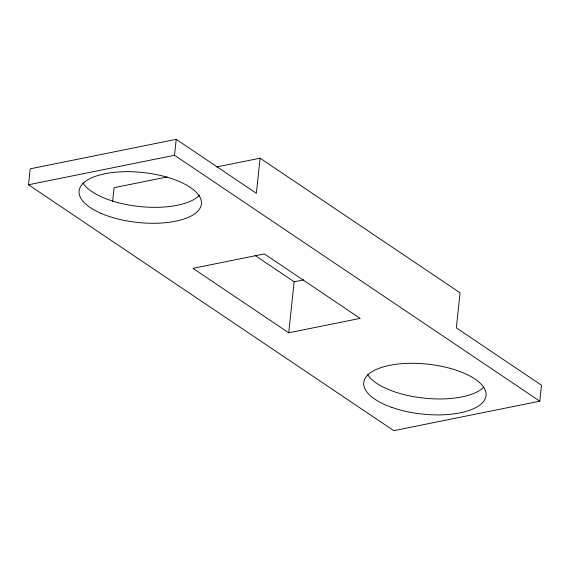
<?xml version="1.0" encoding="UTF-8"?>
<svg xmlns="http://www.w3.org/2000/svg" width="570" height="570" viewBox="0 0 570 570"><rect width="100%" height="100%" fill="white"/><g stroke="black" fill="none" stroke-linecap="round" stroke-linejoin="round"><path stroke-width="0.85" d="M260.105 158.196L460.076 292.816L456.335 327.857L541.5 385.234L539.797 401.18L393.777 430.664L28.5 184.766L30.203 168.82L176.223 139.337L256.358 193.28L260.105 158.196L216.643 166.974M112.582 201.716L114.086 187.68L167.103 176.978M539.797 401.18L174.52 155.282L176.223 139.337M288.712 332.802L192.952 268.342L264.394 253.921L360.147 318.381L288.712 332.802L294.163 281.78L255.125 255.495M28.5 184.766L174.52 155.282M294.163 281.78L303.746 279.841M199.536 195.204A61.489 25.109 6.1 0 1 139.508 206.525A61.489 25.109 6.1 0 1 82.907 182.906M483.859 387.151A61.489 25.109 6.1 0 1 423.724 398.095A61.489 25.109 6.1 0 1 367.572 374.561M101.082 213.38A61.489 25.109 6.1 0 0 200.562 207.131A61.489 25.109 6.1 0 0 119.123 171.926A61.489 25.109 6.1 0 0 101.082 213.38M391.839 407.393A61.489 25.109 6.1 0 0 486.025 395.722A61.489 25.109 6.1 0 0 396.827 364.187A61.489 25.109 6.1 0 0 391.839 407.393"/></g></svg>
